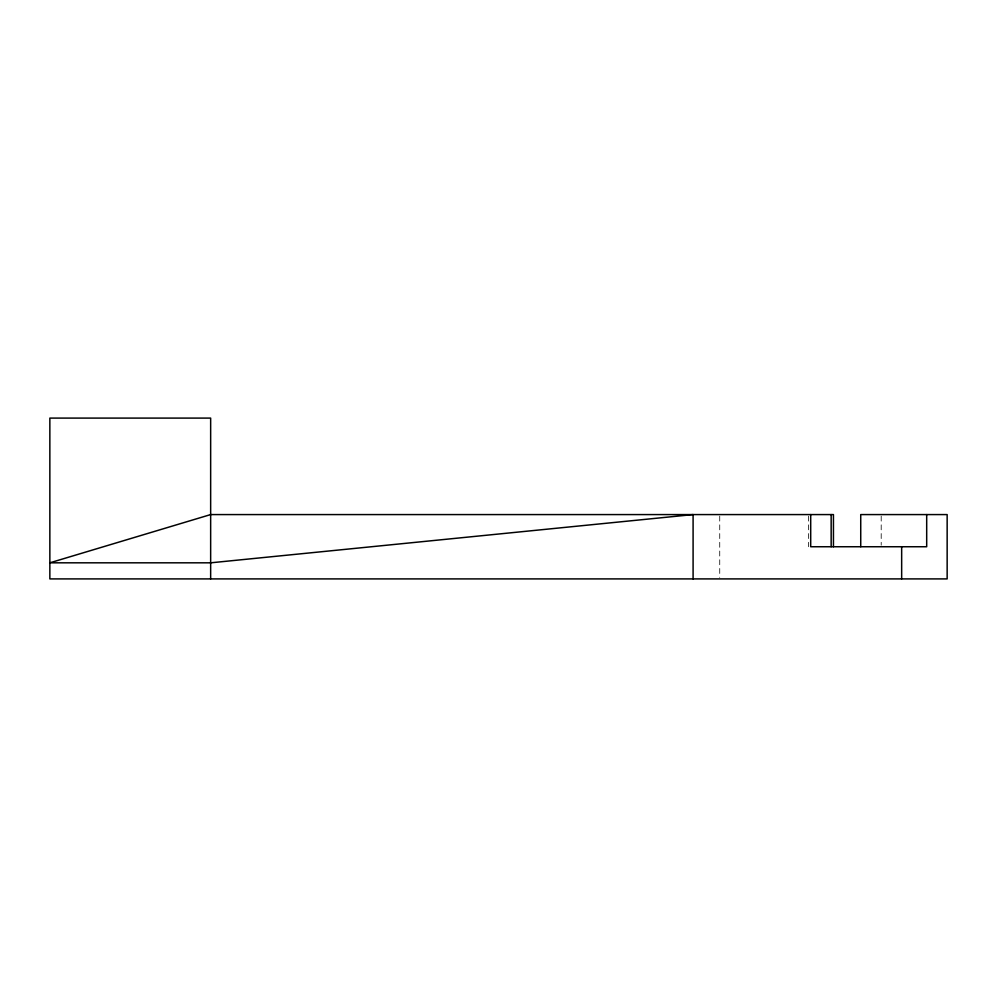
<?xml version="1.0" encoding="UTF-8"?>
<svg xmlns="http://www.w3.org/2000/svg" width="997" height="997" viewBox="0 0 997 997"><rect width="100%" height="100%" fill="white"/><g stroke="black" fill="none" stroke-linecap="round" stroke-linejoin="round"><path stroke-width="0.75" stroke-dasharray="4.99 3.74" d="M881.198 516.11L881.198 545.209M808.43 516.11L808.43 546.742M719.734 516.11L719.734 577.375"/><path stroke-width="1.5" d="M926.687 514.577L926.687 546.742L810.698 546.742L810.698 514.577M901.662 546.742L901.662 578.908M860.735 546.742L860.735 514.577L947.15 514.577L947.15 578.908L49.85 578.908L49.85 418.092L210.654 418.092L210.654 578.908M833.442 546.742L833.442 514.577L210.654 514.577L49.85 562.819L210.654 562.819L693.089 514.577L693.089 578.908M831.162 514.577L831.162 546.742"/></g></svg>
